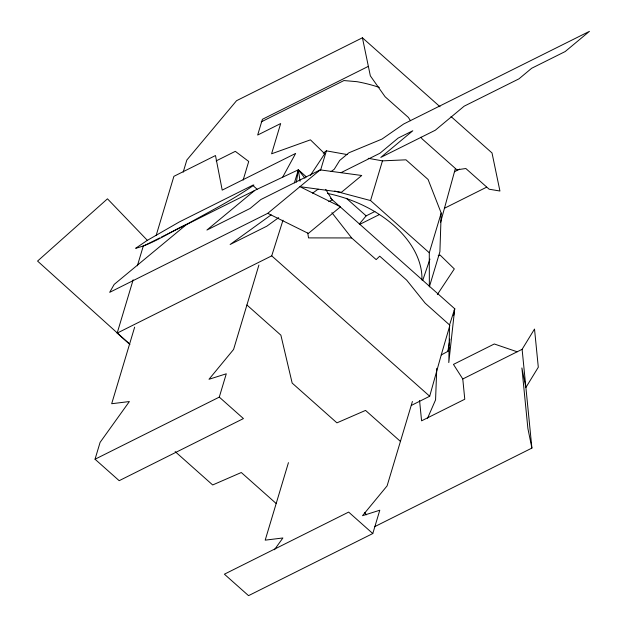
<?xml version="1.0" encoding="UTF-8"?>
<svg xmlns="http://www.w3.org/2000/svg" width="627" height="627" viewBox="0 0 627 627"><rect width="100%" height="100%" fill="white"/><g stroke="black" fill="none" stroke-linecap="round" stroke-linejoin="round"><path stroke-width="0.94" d="M453.658 315.389L454.724 308.758L449.551 324.951L448.791 362.571L454.724 308.758L330.609 198.304M441.196 213.047L439.903 251.74L429.354 286.9L429.283 252.759L441.196 213.047L428.076 179.463L405.975 159.822L382.47 160.857L368.206 158.31M436.768 368.331L435.569 399.861L427.536 418.287M296.375 182.104L298.358 169.792L306.423 176.924M411.351 405.41L429.691 396.24L441.236 354.96L447.858 351.363L449.23 342.844M449.535 340.947L449.841 339.058M455.226 168.992L440.515 222.616M441.236 354.96L449.872 325.397M454.191 310.608L454.724 308.758M129.891 344.411L117.171 333.102L133.151 279.83M137.36 265.809L143.246 246.176L159.681 237.962M156.139 235.509L173.891 176.336L215.492 155.543L222.209 190.122L295.654 153.411L282.511 177.441M258.904 265.049L233.581 349.458L208.979 379.288L226.284 373.794L219.285 397.118L243.433 418.577L119.185 480.682L95.038 459.223L100.093 442.38L129.374 401.546L111.684 403.725L134.656 327.145M183.186 172.166L186.83 160.042L236.559 100.696L362.422 37.785L440.029 106.755M243.135 180.098L248.723 161.46L235.305 151.342L216.15 160.912M320.546 170.278L326.377 150.848L347.287 154.579M288.444 462.648L265.197 540.153L282.887 537.974L274.438 549.746M429.283 252.759L370.557 200.562L382.47 160.857M372.791 533.546L348.643 512.087L224.395 574.191L248.543 595.65L372.791 533.546L379.79 510.221L362.492 515.715L387.094 485.886L412.417 401.468M294.384 182.888L298.358 169.792L304.949 178.217M117.171 333.102L271.718 255.855L282.996 220.187M422.731 280.347L429.95 259.076M447.858 351.363L449.332 347.813M419.565 400.512L421.579 420.827L464.779 399.234L462.773 378.974L522.111 349.317L534.517 329.05L538.303 367.226L525.896 387.494L521.891 367.939L527.895 428.531L531.9 448.086L374.695 526.656M310.396 175.372L324.715 153.756L310.443 139.845L271.593 153.803L280.669 123.55L257.673 135.04L262.392 119.31L368.362 66.352M437.34 294.549L454.309 268.928L440.036 255.017L438.226 255.667M359.318 224.027L366.152 215.86L374.899 211.495M186.352 224.631L114.185 284.407L109.678 292.347L267.753 213.329L320.209 169.886L361.732 175.489L341.456 192.285L299.933 186.681L340.539 206.769L308.359 233.424L267.753 213.329M254.687 190.475L206.91 230.046L250.11 208.454L260.871 199.543L320.209 169.886M323.25 153.153L326.377 150.848M271.146 214.849L230.133 244.491L266.851 226.175L278.678 217.64M331.103 171.524L334.254 169.243L339.709 160.449L348.925 152.776L381.992 139.076L403.678 124.005L589.435 31.35L565.178 51.555L531.649 68.28L518.968 78.845L464.192 106.159L435.287 130.236L380.808 157.408L412.801 130.769L398.169 138.065L379.923 153.254L340.97 172.684M312.583 193.171L318.108 189.189M261.216 121.897L343.941 80.554L356.99 81.69A103 68.116 16.7 0 1 379.335 87.427M252.673 185.278L179.432 221.887L146.977 240.572L135.651 248.292C154.266 243.488 170.505 231.512 187.967 223.643C210.17 211.197 233.056 199.754 253.904 185.075L252.673 185.278L257.141 189.252L298.358 169.792L300.067 181.266M161.413 237.1L257.141 189.252M328.728 201.667L332.208 199.935L325.734 189.385M454.426 171.743L459.677 169.118M360.039 224.231L379.194 214.653M444.535 208.219L486.568 187.207M95.038 459.223L219.285 397.118M449.551 324.951L425.192 303.194L406.719 280.175L393.317 268.207L379.719 256.184L376.161 259.609L351.653 237.947L308.508 237.892L307.786 233.072M334.7 191.023L370.557 200.562M517.173 351.786L494.295 343.98L453.454 364.397L462.773 378.974M451.009 116.52L492.015 152.957L499.931 191.023L489.131 189.205L465.845 168.514L456.903 169.807L422.049 138.826L420.999 137.188M346.386 198.297L366.152 215.86M271.718 255.855L429.691 396.24M246.92 304.996L280.888 335.179L292.166 383.081L336.926 422.857L365.541 410.411L400.434 441.416M276.186 503.52L241.293 472.515L212.678 484.961L175.145 451.597M129.718 344.176L37.565 261.075L107.468 198.822L147.47 240.462M331.895 212.678L351.653 237.947M410.489 120.737L408.389 117.445L385.103 96.754L370.338 75.851L362.422 37.785M364.804 512.361L366.309 514.822M522.111 349.317L531.9 448.086M327.419 193.406A103 68.116 16.7 0 1 421.924 279.995"/></g></svg>
